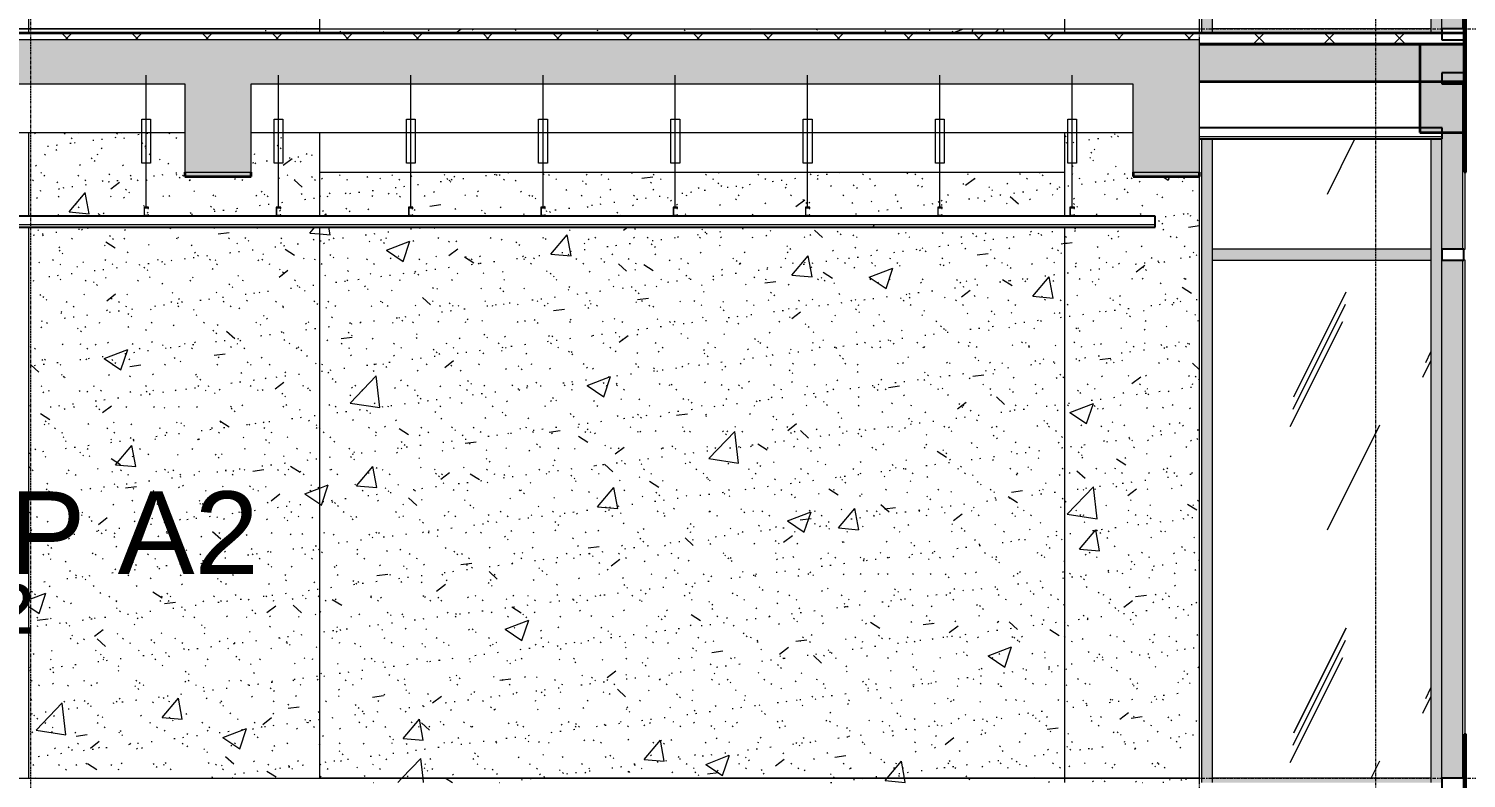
# Model space of a CAD drawing. Header units: millimetres. Extents: x 3451 to 201731, y -8641 to 35300.
# Drawn here: x 39227 to 45747, y 19200 to 22600 of the extents above; entities that cross this region are included whole.
import ezdxf

# ---------------------------------------------------------------- set-up
doc = ezdxf.new("R2010")
doc.units = ezdxf.units.MM
doc.linetypes.add('Centre', pattern=[31.75, 6.35, -4.7625, 15.875, -4.7625])
doc.linetypes.add('Grid Line', pattern=[22.225, 12.7, -3.175, 3.175, -3.175])
for name, color, linetype, lineweight in [('0-1', 7, 'Continuous', 5), ('A-AREA-IDEN', 2, 'Continuous', 9), ('A-CLNG', 13, 'Continuous', 9), ('A-CLNG-1', 13, 'Continuous', 25), ('A-CLNG-PATT-1', 13, 'Continuous', 9), ('A-DETL-GENF', 92, 'Continuous', 9), ('A-DETL-GENF-1', 7, 'Continuous', 9), ('A-DETL-THIN', 151, 'Continuous', 9), ('A-FLOR-1', 10, 'Continuous', 35), ('A-FLOR-3', 192, 'Continuous', 35), ('A-FLOR-LEVL-2', 51, 'Centre', 9), ('A-FLOR-PATT-1', 7, 'Continuous', 9), ('A-FLOR-PATT-3', 8, 'Continuous', 9), ('A-GLAZ-CURT', 52, 'Continuous', 9), ('A-GLAZ-CURT-1', 52, 'Continuous', 18), ('A-GLAZ-CWMG', 51, 'Continuous', 9), ('A-GLAZ-CWMG-1', 51, 'Continuous', 25), ('A-WALL-PATT-4', 111, 'Continuous', 9), ('I-WALL', 2, 'Continuous', 9), ('I-WALL-2', 2, 'Continuous', 25), ('S-BEAM-1', 12, 'Continuous', 5), ('S-BEAM-2', 10, 'Continuous', 35), ('S-BEAM-3', 7, 'Continuous', 9), ('S-GRID-1', 1, 'Grid Line', 9)]:
    doc.layers.add(name, color=color, linetype=linetype, lineweight=lineweight)
doc.styles.add('Arial_1', font='arial.ttf', dxfattribs={"height": 375})
pattern_1 = [(50, (49422.4, 14125), (1093.104, -95.634), [114.3, -1257.3]), (355, (49422.4, 14125), (-211.46, 1146.34), [91.44, -1005.84]), (100.451, (49513.5, 14117), (881.66, 1050.7), [97.14, -1068.54]), (46.184, (49422.4, 14429.8), (1626.47, -252.26), [171.45, -1885.95]), (96.636, (49558, 14408.8), (1424.42, 1484.57), [145.71, -1602.81]), (351.184, (49422.4, 14429.8), (1424.43, 1484.55), [137.16, -1508.76]), (21, (49574.8, 14353.6), (909.686, -613.59), [114.3, -1257.3]), (326, (49574.8, 14353.6), (370.81, 1105.13), [91.44, -1005.84]), (71.451, (49650.6, 14302.5), (1280.5, 491.53), [97.14, -1068.54]), (37.5, (49422.43, 14125), (18.531, 507.33), [50.292, -943.356, 50.292, -970.788, -1009.65]), (37.5, (49422.43, 14125), (18.531, 507.33), [-2014.73, 50.29, -959.36]), (7.5, (49422.43, 14125), (400.918, 601.084), [50.292, -531.876, 50.292, -920.496, -384.81]), (7.5, (49422.43, 14125), (400.918, 601.084), [-1552.956, 50.29, -334.52]), (327.5, (49082.58, 14125), (813.545, -34.374), [50.292, -330.708, 50.292, -1138.428, -1577.34]), (327.5, (49082.58, 14125), (813.545, -34.374), [-1569.72, 50.29, -1527.05]), (317.5, (48930.2, 14125), (888.775, 152.56), [50.29, -445.01, 50.29, -739.14, -1120.14]), (317.5, (48930.2, 14125), (888.775, 152.56), [-1284.73, 50.29, -1069.85])]
pattern_2 = [(37.5, (49422.43, 14125), (-4.7995, 146.8239), [5.029, -110.795, 5.029, -124.511, -123.825]), (37.5, (49422.43, 14125), (-4.7995, 146.8239), [-245.364, 5.029, -118.796]), (7.5, (49422.43, 14125), (134.8574, 215.0472), [5.029, -57.455, 5.029, -99.365, -40.005]), (7.5, (49422.43, 14125), (134.8574, 215.0472), [-166.878, 5.029, -34.976]), (327.5, (49328.7, 14125), (237.2978, 0.4316), [5.029, -33.071, 5.029, -132.131, -179.07]), (327.5, (49328.7, 14125), (237.2978, 0.4316), [-175.26, 5.029, -174.041]), (317.5, (49328.7, 14125), (229.067, 66.8792), [5.029, -14.021, 5.029, -84.887, -102.87]), (317.5, (49328.7, 14125), (229.067, 66.8792), [-108.966, 5.029, -97.841])]
pattern_3 = [(63.435, (51212.7, 14229.33), (-0.001, 1524), [532.46, -2875.3]), (63.435, (49688.7, 14229.33), (-0.001, 1524), [532.46, -2875.3]), (63.435, (51942.24, 14523.8), (-0.001, 1524), [532.46, -2875.3]), (63.435, (50418.24, 14523.8), (-0.001, 1524), [532.46, -2875.3]), (63.435, (51831.8, 14419.83), (-0.001, 1524), [532.46, -2875.3]), (63.435, (50307.8, 14419.83), (-0.001, 1524), [532.46, -2875.3]), (63.435, (51719.26, 15015.1), (-0.001, 1524), [258.8, -3148.97]), (63.435, (50195.26, 15015.1), (-0.001, 1524), [258.8, -3148.97]), (63.435, (51645.65, 14922.95), (-0.001, 1524), [532.46, -2875.3]), (63.435, (50121.65, 14922.95), (-0.001, 1524), [532.46, -2875.3]), (63.435, (51658.64, 14989.1), (-0.001, 1524), [532.46, -2875.3]), (63.435, (50134.64, 14989.1), (-0.001, 1524), [532.46, -2875.3]), (63.435, (51043.8, 14698.94), (-0.001, 1524), [532.46, -2875.3]), (63.435, (49519.8, 14698.94), (-0.001, 1524), [532.46, -2875.3]), (63.435, (51056.8, 14776.9), (-0.001, 1524), [532.46, -2875.3]), (63.435, (49532.8, 14776.9), (-0.001, 1524), [532.46, -2875.3]), (63.435, (51060.3, 14833.1), (-0.001, 1524), [532.46, -2875.3]), (63.435, (49536.3, 14833.1), (-0.001, 1524), [532.46, -2875.3])]

# ---------------------------------------------------------------- blocks, each defined once
blk = doc.blocks.new('NCV_TKTC_KET CAU_rvt-1-TKCS_MẶT CẮT C')
at = {"layer": 'A-FLOR-PATT-1'}
blk.add_hatch(color=256, dxfattribs=at).paths.add_polyline_path([(44536.9, 22360), (45737.4, 22360), (45737.4, 22530), (44536.9, 22530)])
at = {"layer": 'S-BEAM-1'}
for points in [[(45537.4, 22130), (45737.4, 22130), (45737.4, 22530), (45537.4, 22530)], [(40235.6, 21930), (40235.6, 21950), (39935.6, 21950), (39935.6, 21930)], [(44536.9, 21930), (44536.9, 21950), (44236.9, 21950), (44236.9, 21930)]]:
    blk.add_hatch(color=256, dxfattribs=at).paths.add_polyline_path(points)
at = {"layer": 'A-FLOR-1'}
for p, q in [((45737.4, 22530), (44536.9, 22530)), ((45737.4, 22360), (45737.4, 22530)), ((44536.9, 22360), (45737.4, 22360))]:
    blk.add_line(p, q, dxfattribs=at)
at = {"layer": 'S-BEAM-2'}
for p, q in [((45737.4, 22530), (45537.4, 22530)), ((45537.4, 22530), (45537.4, 22130)), ((45737.4, 22130), (45737.4, 22530)), ((45537.4, 22130), (45737.4, 22130)), ((39935.6, 21950), (39935.6, 21930)), ((39935.6, 21930), (40235.6, 21930)), ((40235.6, 21930), (40235.6, 21950)), ((44236.9, 21950), (44236.9, 21930)), ((44236.9, 21930), (44536.9, 21930)), ((44536.9, 21930), (44536.9, 21950))]:
    blk.add_line(p, q, dxfattribs=at)
at = {"layer": 'S-BEAM-3'}
for p, q in [((35735.3, 22130), (39935.6, 22130)), ((40235.6, 22130), (44235.3, 22130)), ((40546.9, 21950), (43926.9, 21950))]:
    blk.add_line(p, q, dxfattribs=at)
blk = doc.blocks.new('System Panel - Glazed-1838995-TKCS_MẶT CẮT C')
at = {"layer": 'A-GLAZ-CURT-1'}
for p, q in [((45731, 7950), (45731, 5600)), ((45743, 7950), (45731, 7950)), ((45743, 5600), (45743, 7950)), ((45731, 5600), (45743, 5600))]:
    blk.add_line(p, q, dxfattribs=at)
blk = doc.blocks.new('System Panel - Glazed-1838997-TKCS_MẶT CẮT C')
at = {"layer": 'A-GLAZ-CURT-1'}
for p, q in [((45731, 8750), (45731, 8000)), ((45743, 8750), (45731, 8750)), ((45743, 8000), (45743, 8750)), ((45731, 8000), (45743, 8000))]:
    blk.add_line(p, q, dxfattribs=at)
blk = doc.blocks.new('Rectangular Mullion - 50 x 100mm-1838988-TKCS_MẶT CẮT C')
at = {"layer": 'A-GLAZ-CWMG-1'}
for p, q in [((45637, 8800), (45637, 8750)), ((45737, 8800), (45637, 8800)), ((45637, 8750), (45737, 8750)), ((45737, 8750), (45737, 8800))]:
    blk.add_line(p, q, dxfattribs=at)
blk = doc.blocks.new('Rectangular Mullion - 50 x 100mm-1838989-TKCS_MẶT CẮT C')
at = {"layer": 'A-GLAZ-CWMG-1'}
for p, q in [((45637, 5600), (45637, 5550)), ((45737, 5600), (45637, 5600)), ((45637, 5550), (45737, 5550)), ((45737, 5550), (45737, 5600))]:
    blk.add_line(p, q, dxfattribs=at)
blk = doc.blocks.new('Rectangular Mullion - 50 x 100mm-1838991-TKCS_MẶT CẮT C')
at = {"layer": 'A-GLAZ-CWMG-1'}
for p, q in [((45637, 8000), (45637, 7950)), ((45737, 8000), (45637, 8000)), ((45737, 7950), (45737, 8000)), ((45637, 7950), (45737, 7950))]:
    blk.add_line(p, q, dxfattribs=at)
blk = doc.blocks.new('Rectangular Mullion - 50 x 100mm-1838993-TKCS_MẶT CẮT C')
at = {"layer": 'A-GLAZ-CWMG'}
blk.add_hatch(color=256, dxfattribs=at).paths.add_polyline_path([(45731, 5600), (45731, 7950), (45637, 7950), (45637, 5600)])
blk.add_line((45637, 5600), (45637, 7950), dxfattribs=at)
blk = doc.blocks.new('Rectangular Mullion - 50 x 100mm-1838994-TKCS_MẶT CẮT C')
at = {"layer": 'A-GLAZ-CWMG'}
blk.add_hatch(color=256, dxfattribs=at).paths.add_polyline_path([(45731, 8000), (45731, 8530), (45637.4, 8530), (45637, 8000)])
blk.add_line((45637, 8000), (45637, 8500), dxfattribs=at)
blk = doc.blocks.new('System Panel - Glazed-V223-TKCS_MẶT CẮT C')
at = {"layer": 'A-GLAZ-CURT'}
h = blk.add_hatch(dxfattribs=at)
h.set_pattern_fill('FP_2', color=256, style=0, pattern_type=2)
h.set_pattern_definition(pattern_3)
h.paths.add_polyline_path([(45587.4, 19200), (45587.4, 21550), (44596.9, 21550), (44596.9, 19200)])
blk = doc.blocks.new('Rectangular Mullion - 50 x 100mm-1903581-TKCS_MẶT CẮT C')
at = {"layer": 'A-GLAZ-CWMG'}
blk.add_hatch(color=256, dxfattribs=at).paths.add_polyline_path([(45587.4, 19180), (45587.4, 19200), (44596.9, 19200), (44596.9, 19180)])
for p, q in [((44596.9, 19180), (44596.9, 19200)), ((45587.4, 19200), (44596.9, 19200)), ((45587.4, 19200), (45587.4, 19180))]:
    blk.add_line(p, q, dxfattribs=at)
blk = doc.blocks.new('Rectangular Mullion - 50 x 100mm-V131-TKCS_MẶT CẮT C')
at = {"layer": 'A-GLAZ-CWMG'}
blk.add_hatch(color=256, dxfattribs=at).paths.add_polyline_path([(45587.4, 8980), (45637, 8980), (45637, 11375), (45587.4, 11375), (45587.4, 9000)])
blk.add_line((45587.4, 11375), (45587.4, 8980), dxfattribs=at)
blk = doc.blocks.new('Rectangular Mullion - 50 x 100mm-V132-TKCS_MẶT CẮT C')
at = {"layer": 'A-GLAZ-CWMG'}
blk.add_hatch(color=256, dxfattribs=at).paths.add_polyline_path([(44587.3, 11375), (44596.9, 11375), (44596.9, 11900), (44546.9, 11900), (44546.9, 11375)])
for p, q in [((44546.9, 11900), (44546.9, 11375)), ((44596.9, 11375), (44596.9, 11900))]:
    blk.add_line(p, q, dxfattribs=at)
blk = doc.blocks.new('System Panel - Glazed-V224-TKCS_MẶT CẮT C')
at = {"layer": 'A-GLAZ-CURT'}
h = blk.add_hatch(dxfattribs=at)
h.set_pattern_fill('FP_2', color=256, style=0, pattern_type=2)
h.set_pattern_definition(pattern_3)
h.paths.add_polyline_path([(45537.4, 21600), (45587.4, 21600), (45587.4, 22100), (44596.9, 22100), (44596.9, 21600)])
blk = doc.blocks.new('Rectangular Mullion - 50 x 100mm-V133-TKCS_MẶT CẮT C')
at = {"layer": 'A-GLAZ-CWMG'}
blk.add_hatch(color=256, dxfattribs=at).paths.add_polyline_path([(45637, 11375), (45637, 11900), (45587.4, 11900), (45587.4, 11375)])
blk.add_line((45587.4, 11900), (45587.4, 11375), dxfattribs=at)
blk = doc.blocks.new('Rectangular Mullion - 50 x 100mm-V134-TKCS_MẶT CẮT C')
at = {"layer": 'A-GLAZ-CWMG'}
blk.add_hatch(color=256, dxfattribs=at).paths.add_polyline_path([(44596.9, 8980), (44596.9, 11375), (44546.9, 11375), (44546.9, 8980), (44587.3, 8980)])
for p, q in [((44546.9, 11375), (44546.9, 8980)), ((44596.9, 8980), (44596.9, 11375))]:
    blk.add_line(p, q, dxfattribs=at)
blk = doc.blocks.new('Rectangular Mullion - 50 x 100mm-1903582-TKCS_MẶT CẮT C')
at = {"layer": 'A-GLAZ-CWMG'}
blk.add_hatch(color=256, dxfattribs=at).paths.add_polyline_path([(44596.9, 11350), (45587.4, 11350), (45587.4, 11400), (44596.9, 11400)])
for p, q in [((44596.9, 11350), (44596.9, 11400)), ((45587.4, 11400), (44596.9, 11400)), ((44596.9, 11350), (45587.4, 11350)), ((45587.4, 11400), (45587.4, 11350))]:
    blk.add_line(p, q, dxfattribs=at)
blk = doc.blocks.new('Repeating Detail - THANH TREO TRẦN 600-V268-TKCS_MẶT CẮT C')
at = {"layer": 'A-DETL-GENF'}
for points in [[(39749.8, 25150), (39769.8, 25150), (39769.8, 25156), (39767.3, 25152.5), (39752.3, 25152.5), (39752.3, 25187.5), (39767.3, 25187.5), (39769.8, 25184), (39769.8, 25190), (39749.8, 25190)], [(40349.8, 25150), (40369.8, 25150), (40369.8, 25156), (40367.3, 25152.5), (40352.3, 25152.5), (40352.3, 25187.5), (40367.3, 25187.5), (40369.8, 25184), (40369.8, 25190), (40349.8, 25190)], [(40949.8, 25150), (40969.8, 25150), (40969.8, 25156), (40967.3, 25152.5), (40952.3, 25152.5), (40952.3, 25187.5), (40967.3, 25187.5), (40969.8, 25184), (40969.8, 25190), (40949.8, 25190)], [(41549.8, 25150), (41569.8, 25150), (41569.8, 25156), (41567.3, 25152.5), (41552.3, 25152.5), (41552.3, 25187.5), (41567.3, 25187.5), (41569.8, 25184), (41569.8, 25190), (41549.8, 25190)], [(42149.8, 25150), (42169.8, 25150), (42169.8, 25156), (42167.3, 25152.5), (42152.3, 25152.5), (42152.3, 25187.5), (42167.3, 25187.5), (42169.8, 25184), (42169.8, 25190), (42149.8, 25190)], [(42749.8, 25150), (42769.8, 25150), (42769.8, 25156), (42767.3, 25152.5), (42752.3, 25152.5), (42752.3, 25187.5), (42767.3, 25187.5), (42769.8, 25184), (42769.8, 25190), (42749.8, 25190)], [(43349.8, 25150), (43369.8, 25150), (43369.8, 25156), (43367.3, 25152.5), (43352.3, 25152.5), (43352.3, 25187.5), (43367.3, 25187.5), (43369.8, 25184), (43369.8, 25190), (43349.8, 25190)], [(43949.8, 25150), (43969.8, 25150), (43969.8, 25156), (43967.3, 25152.5), (43952.3, 25152.5), (43952.3, 25187.5), (43967.3, 25187.5), (43969.8, 25184), (43969.8, 25190), (43949.8, 25190)]]:
    blk.add_hatch(color=256, dxfattribs=at).paths.add_polyline_path(points)
for p, q in [((39759.8, 25190), (39759.8, 25790)), ((40359.8, 25190), (40359.8, 25790)), ((40959.8, 25190), (40959.8, 25790)), ((41559.8, 25190), (41559.8, 25790)), ((42159.8, 25190), (42159.8, 25790)), ((42759.8, 25190), (42759.8, 25790)), ((43359.8, 25190), (43359.8, 25790)), ((43959.8, 25190), (43959.8, 25790)), ((39739.8, 25590), (39779.8, 25590)), ((39739.8, 25390), (39739.8, 25590)), ((39779.8, 25590), (39779.8, 25390)), ((40339.8, 25590), (40379.8, 25590)), ((40339.8, 25390), (40339.8, 25590)), ((40379.8, 25590), (40379.8, 25390)), ((40939.8, 25590), (40979.8, 25590)), ((40939.8, 25390), (40939.8, 25590)), ((40979.8, 25590), (40979.8, 25390)), ((41539.8, 25590), (41579.8, 25590)), ((41539.8, 25390), (41539.8, 25590)), ((41579.8, 25590), (41579.8, 25390)), ((42139.8, 25590), (42179.8, 25590)), ((42139.8, 25390), (42139.8, 25590)), ((42179.8, 25590), (42179.8, 25390)), ((42739.8, 25590), (42779.8, 25590)), ((42739.8, 25390), (42739.8, 25590)), ((42779.8, 25590), (42779.8, 25390)), ((43339.8, 25590), (43379.8, 25590)), ((43339.8, 25390), (43339.8, 25590)), ((43379.8, 25590), (43379.8, 25390)), ((43939.8, 25590), (43979.8, 25590)), ((43939.8, 25390), (43939.8, 25590)), ((43979.8, 25590), (43979.8, 25390)), ((39779.8, 25390), (39739.8, 25390)), ((40379.8, 25390), (40339.8, 25390)), ((40979.8, 25390), (40939.8, 25390)), ((41579.8, 25390), (41539.8, 25390)), ((42179.8, 25390), (42139.8, 25390)), ((42779.8, 25390), (42739.8, 25390)), ((43379.8, 25390), (43339.8, 25390)), ((43979.8, 25390), (43939.8, 25390)), ((39769.8, 25190), (39749.8, 25190)), ((39749.8, 25190), (39749.8, 25150)), ((39769.8, 25190), (39749.8, 25190)), ((39749.8, 25190), (39749.8, 25150)), ((39752.3, 25187.5), (39767.3, 25187.5)), ((39752.3, 25152.5), (39752.3, 25187.5)), ((39752.3, 25152.5), (39752.3, 25187.5)), ((39752.3, 25187.5), (39767.3, 25187.5)), ((39767.3, 25187.5), (39767.3, 25184)), ((39767.3, 25187.5), (39767.3, 25184)), ((39767.3, 25184), (39769.8, 25184)), ((39767.3, 25184), (39769.8, 25184)), ((39769.8, 25184), (39769.8, 25190)), ((39769.8, 25184), (39769.8, 25190)), ((40369.8, 25190), (40349.8, 25190)), ((40349.8, 25190), (40349.8, 25150)), ((40369.8, 25190), (40349.8, 25190)), ((40349.8, 25190), (40349.8, 25150)), ((40352.3, 25187.5), (40367.3, 25187.5)), ((40352.3, 25152.5), (40352.3, 25187.5)), ((40352.3, 25152.5), (40352.3, 25187.5)), ((40352.3, 25187.5), (40367.3, 25187.5)), ((40367.3, 25187.5), (40367.3, 25184)), ((40367.3, 25187.5), (40367.3, 25184)), ((40367.3, 25184), (40369.8, 25184)), ((40367.3, 25184), (40369.8, 25184)), ((40369.8, 25184), (40369.8, 25190)), ((40369.8, 25184), (40369.8, 25190)), ((40969.8, 25190), (40949.8, 25190)), ((40949.8, 25190), (40949.8, 25150)), ((40969.8, 25190), (40949.8, 25190)), ((40949.8, 25190), (40949.8, 25150)), ((40952.3, 25187.5), (40967.3, 25187.5)), ((40952.3, 25152.5), (40952.3, 25187.5)), ((40952.3, 25152.5), (40952.3, 25187.5)), ((40952.3, 25187.5), (40967.3, 25187.5)), ((40967.3, 25187.5), (40967.3, 25184)), ((40967.3, 25187.5), (40967.3, 25184)), ((40967.3, 25184), (40969.8, 25184)), ((40967.3, 25184), (40969.8, 25184)), ((40969.8, 25184), (40969.8, 25190)), ((40969.8, 25184), (40969.8, 25190)), ((41569.8, 25190), (41549.8, 25190)), ((41549.8, 25190), (41549.8, 25150)), ((41569.8, 25190), (41549.8, 25190)), ((41549.8, 25190), (41549.8, 25150)), ((41552.3, 25187.5), (41567.3, 25187.5)), ((41552.3, 25152.5), (41552.3, 25187.5)), ((41552.3, 25152.5), (41552.3, 25187.5)), ((41552.3, 25187.5), (41567.3, 25187.5)), ((41567.3, 25187.5), (41567.3, 25184)), ((41567.3, 25187.5), (41567.3, 25184)), ((41567.3, 25184), (41569.8, 25184)), ((41567.3, 25184), (41569.8, 25184)), ((41569.8, 25184), (41569.8, 25190)), ((41569.8, 25184), (41569.8, 25190)), ((42169.8, 25190), (42149.8, 25190)), ((42149.8, 25190), (42149.8, 25150)), ((42169.8, 25190), (42149.8, 25190)), ((42149.8, 25190), (42149.8, 25150)), ((42152.3, 25187.5), (42167.3, 25187.5)), ((42152.3, 25152.5), (42152.3, 25187.5)), ((42152.3, 25152.5), (42152.3, 25187.5)), ((42152.3, 25187.5), (42167.3, 25187.5)), ((42167.3, 25187.5), (42167.3, 25184)), ((42167.3, 25187.5), (42167.3, 25184)), ((42167.3, 25184), (42169.8, 25184)), ((42167.3, 25184), (42169.8, 25184)), ((42169.8, 25184), (42169.8, 25190)), ((42169.8, 25184), (42169.8, 25190)), ((42769.8, 25190), (42749.8, 25190)), ((42749.8, 25190), (42749.8, 25150)), ((42769.8, 25190), (42749.8, 25190)), ((42749.8, 25190), (42749.8, 25150)), ((42752.3, 25187.5), (42767.3, 25187.5)), ((42752.3, 25152.5), (42752.3, 25187.5)), ((42752.3, 25152.5), (42752.3, 25187.5)), ((42752.3, 25187.5), (42767.3, 25187.5)), ((42767.3, 25187.5), (42767.3, 25184)), ((42767.3, 25187.5), (42767.3, 25184)), ((42767.3, 25184), (42769.8, 25184)), ((42767.3, 25184), (42769.8, 25184)), ((42769.8, 25184), (42769.8, 25190)), ((42769.8, 25184), (42769.8, 25190)), ((43369.8, 25190), (43349.8, 25190)), ((43349.8, 25190), (43349.8, 25150)), ((43369.8, 25190), (43349.8, 25190)), ((43349.8, 25190), (43349.8, 25150)), ((43352.3, 25187.5), (43367.3, 25187.5)), ((43352.3, 25152.5), (43352.3, 25187.5)), ((43352.3, 25152.5), (43352.3, 25187.5)), ((43352.3, 25187.5), (43367.3, 25187.5)), ((43367.3, 25187.5), (43367.3, 25184)), ((43367.3, 25187.5), (43367.3, 25184)), ((43367.3, 25184), (43369.8, 25184)), ((43367.3, 25184), (43369.8, 25184)), ((43369.8, 25184), (43369.8, 25190)), ((43369.8, 25184), (43369.8, 25190)), ((43969.8, 25190), (43949.8, 25190)), ((43949.8, 25190), (43949.8, 25150)), ((43969.8, 25190), (43949.8, 25190)), ((43949.8, 25190), (43949.8, 25150)), ((43952.3, 25187.5), (43967.3, 25187.5)), ((43952.3, 25152.5), (43952.3, 25187.5)), ((43952.3, 25152.5), (43952.3, 25187.5)), ((43952.3, 25187.5), (43967.3, 25187.5)), ((43967.3, 25187.5), (43967.3, 25184)), ((43967.3, 25187.5), (43967.3, 25184)), ((43967.3, 25184), (43969.8, 25184)), ((43967.3, 25184), (43969.8, 25184)), ((43969.8, 25184), (43969.8, 25190)), ((43969.8, 25184), (43969.8, 25190)), ((39749.8, 25150), (39769.8, 25150)), ((39749.8, 25150), (39769.8, 25150)), ((39767.3, 25152.5), (39752.3, 25152.5)), ((39767.3, 25152.5), (39752.3, 25152.5)), ((39769.8, 25156), (39767.3, 25156)), ((39767.3, 25156), (39767.3, 25152.5)), ((39769.8, 25156), (39767.3, 25156)), ((39767.3, 25156), (39767.3, 25152.5)), ((39769.8, 25150), (39769.8, 25156)), ((39769.8, 25150), (39769.8, 25156)), ((40349.8, 25150), (40369.8, 25150)), ((40349.8, 25150), (40369.8, 25150)), ((40367.3, 25152.5), (40352.3, 25152.5)), ((40367.3, 25152.5), (40352.3, 25152.5)), ((40369.8, 25156), (40367.3, 25156)), ((40367.3, 25156), (40367.3, 25152.5)), ((40369.8, 25156), (40367.3, 25156)), ((40367.3, 25156), (40367.3, 25152.5)), ((40369.8, 25150), (40369.8, 25156)), ((40369.8, 25150), (40369.8, 25156)), ((40949.8, 25150), (40969.8, 25150)), ((40949.8, 25150), (40969.8, 25150)), ((40967.3, 25152.5), (40952.3, 25152.5)), ((40967.3, 25152.5), (40952.3, 25152.5)), ((40969.8, 25156), (40967.3, 25156)), ((40967.3, 25156), (40967.3, 25152.5)), ((40969.8, 25156), (40967.3, 25156)), ((40967.3, 25156), (40967.3, 25152.5)), ((40969.8, 25150), (40969.8, 25156)), ((40969.8, 25150), (40969.8, 25156)), ((41549.8, 25150), (41569.8, 25150)), ((41549.8, 25150), (41569.8, 25150)), ((41567.3, 25152.5), (41552.3, 25152.5)), ((41567.3, 25152.5), (41552.3, 25152.5)), ((41569.8, 25156), (41567.3, 25156)), ((41567.3, 25156), (41567.3, 25152.5)), ((41569.8, 25156), (41567.3, 25156)), ((41567.3, 25156), (41567.3, 25152.5)), ((41569.8, 25150), (41569.8, 25156)), ((41569.8, 25150), (41569.8, 25156)), ((42149.8, 25150), (42169.8, 25150)), ((42149.8, 25150), (42169.8, 25150)), ((42167.3, 25152.5), (42152.3, 25152.5)), ((42167.3, 25152.5), (42152.3, 25152.5)), ((42169.8, 25156), (42167.3, 25156)), ((42167.3, 25156), (42167.3, 25152.5)), ((42169.8, 25156), (42167.3, 25156)), ((42167.3, 25156), (42167.3, 25152.5)), ((42169.8, 25150), (42169.8, 25156)), ((42169.8, 25150), (42169.8, 25156)), ((42749.8, 25150), (42769.8, 25150)), ((42749.8, 25150), (42769.8, 25150)), ((42767.3, 25152.5), (42752.3, 25152.5)), ((42767.3, 25152.5), (42752.3, 25152.5)), ((42769.8, 25156), (42767.3, 25156)), ((42767.3, 25156), (42767.3, 25152.5)), ((42769.8, 25156), (42767.3, 25156)), ((42767.3, 25156), (42767.3, 25152.5)), ((42769.8, 25150), (42769.8, 25156)), ((42769.8, 25150), (42769.8, 25156)), ((43349.8, 25150), (43369.8, 25150)), ((43349.8, 25150), (43369.8, 25150)), ((43367.3, 25152.5), (43352.3, 25152.5)), ((43367.3, 25152.5), (43352.3, 25152.5)), ((43369.8, 25156), (43367.3, 25156)), ((43367.3, 25156), (43367.3, 25152.5)), ((43369.8, 25156), (43367.3, 25156)), ((43367.3, 25156), (43367.3, 25152.5)), ((43369.8, 25150), (43369.8, 25156)), ((43369.8, 25150), (43369.8, 25156)), ((43949.8, 25150), (43969.8, 25150)), ((43949.8, 25150), (43969.8, 25150)), ((43967.3, 25152.5), (43952.3, 25152.5)), ((43967.3, 25152.5), (43952.3, 25152.5)), ((43969.8, 25156), (43967.3, 25156)), ((43967.3, 25156), (43967.3, 25152.5)), ((43969.8, 25156), (43967.3, 25156)), ((43967.3, 25156), (43967.3, 25152.5)), ((43969.8, 25150), (43969.8, 25156)), ((43969.8, 25150), (43969.8, 25156))]:
    blk.add_line(p, q, dxfattribs=at)

msp = doc.modelspace()

# ---------------------------------------------------------------- hatches: boundary and pattern name
at = {"layer": 'A-CLNG-PATT-1'}
h = msp.add_hatch(dxfattribs=at)
h.set_pattern_fill('FP_7', color=256, style=0, pattern_type=2)
h.set_pattern_definition([(0, (49422.43, 14125), (1219.2, 304.8), [50.292, -864.108, 50.292, -864.108, -4876.8]), (0, (49422.43, 14125), (1219.2, 304.8), [-1828.8, 50.292, -1778.508, 50.292, -864.108, -2133.6]), (0, (49422.43, 14125), (1219.2, 304.8), [-4572, 50.292, -559.308, 50.292, -1473.708]), (120, (49879.63, 14277.4), (-873.5645, 903.458), [50.292, -864.108, 50.292, -5740.908]), (120, (49879.63, 14277.4), (-873.5645, 903.458), [-964.692, -864.108, 50.292, -1778.508, -3048]), (120, (49879.63, 14277.4), (-873.5645, 903.458), [-3657.6, 50.292, -864.108, 50.292, -2083.308]), (120, (49879.63, 14277.4), (-873.5645, 903.458), [-4622.292, -559.308, 50.292, -1473.708]), (240, (50032.03, 14887), (-345.6355, -1208.258), [50.292, -864.108, 50.292, -5740.908]), (240, (50032.03, 14887), (-345.6355, -1208.258), [-964.692, -864.108, 50.292, -1778.508, -3048]), (240, (50032.03, 14887), (-345.6355, -1208.258), [-3657.6, 50.292, -864.108, 50.292, -2083.308]), (240, (50032.03, 14887), (-345.6355, -1208.258), [-4622.292, -559.308, 50.292, -1473.708])])
h.paths.add_polyline_path([(44337, 21700), (44337, 21710), (27136.9, 21710), (27136.9, 21700), (43944.2, 21700)])
at = {"layer": 'A-DETL-GENF-1'}
msp.add_hatch(color=256, dxfattribs=at).paths.add_polyline_path([(40235.6, 21950), (40235.6, 22350), (44235.3, 22350), (44235.3, 21950), (44536.9, 21950), (44536.9, 22550), (23337.4, 22550), (23337.4, 22150), (23535.3, 22150), (23535.3, 22350), (26536.9, 22350), (26536.9, 22150), (26735.3, 22150), (26735.3, 22350), (28436.9, 22350), (28436.9, 22100), (28636.9, 22100), (28636.9, 22350), (30536.9, 22350), (30536.9, 22100), (30735.3, 22100), (30735.3, 22350), (33335.3, 22350), (33335.3, 22100), (33537.4, 22100), (33537.4, 22350), (35535.3, 22350), (35535.3, 22100), (35735.3, 22100), (35735.3, 22350), (39935.6, 22350), (39935.6, 21950)])
at = {"layer": 'A-FLOR-PATT-3'}
h = msp.add_hatch(dxfattribs=at)
h.set_pattern_fill('FP_6', color=256, style=0, pattern_type=2)
h.set_pattern_definition([(45, (49422.43, 14125), (-159.099, 159.099), []), (135, (49422.43, 14125), (-159.099, -159.099), [])])
h.paths.add_polyline_path([(44536.9, 22530), (45737.4, 22530), (45737.4, 22580), (27136.9, 22580), (27136.9, 22550), (44536.9, 22550), (44536.9, 22538)])
at = {"layer": 'A-WALL-PATT-4'}
h = msp.add_hatch(dxfattribs=at)
h.set_pattern_fill('FP_4', color=256, style=0, pattern_type=2)
h.set_pattern_definition(pattern_1)
h.paths.add_polyline_path([(39226.9, 19200), (39236.9, 19200), (39236.9, 21700), (39226.9, 21700), (39226.9, 20139.9)])
h.paths.add_polyline_path([(39226.9, 21750), (39236.9, 21750), (39236.9, 22130), (39226.9, 22130), (39226.9, 21938.5)])
h.paths.add_polyline_path([(39226.9, 22580), (39236.9, 22580), (39236.9, 22600), (39226.9, 22600)])
h = msp.add_hatch(dxfattribs=at)
h.set_pattern_fill('FP_5', color=256, style=0, pattern_type=2)
h.set_pattern_definition(pattern_2)
h.paths.add_polyline_path([(39226.9, 19200), (39236.9, 19200), (39236.9, 21700), (39226.9, 21700), (39226.9, 20139.9)])
h.paths.add_polyline_path([(39226.9, 21750), (39236.9, 21750), (39236.9, 22130), (39226.9, 22130), (39226.9, 21938.5)])
h.paths.add_polyline_path([(39226.9, 22580), (39236.9, 22580), (39236.9, 22600), (39226.9, 22600)])
h = msp.add_hatch(dxfattribs=at)
h.set_pattern_fill('FP_4', color=256, style=0, pattern_type=2)
h.set_pattern_definition(pattern_1)
h.paths.add_polyline_path([(39442.6, 19200), (40546.9, 19200), (40546.9, 21700), (39236.9, 21700), (39236.9, 19200)])
h.paths.add_polyline_path([(39769.8, 21750), (40349.8, 21750), (40349.8, 21790), (40369.8, 21790), (40369.8, 21784), (40367.3, 21787.5), (40352.3, 21787.5), (40352.3, 21752.5), (40367.3, 21752.5), (40369.8, 21756), (40369.8, 21750), (40546.9, 21750), (40546.9, 22130), (40235.6, 22130), (40235.6, 21930), (39935.6, 21930), (39935.6, 22130), (39236.9, 22130), (39236.9, 21750), (39749.8, 21750), (39749.8, 21790), (39769.8, 21790), (39769.8, 21784), (39767.3, 21787.5), (39752.3, 21787.5), (39752.3, 21752.5), (39767.3, 21752.5), (39769.8, 21756), (39769.8, 21752.5)])
h.paths.add_polyline_path([(39236.9, 22580), (40546.9, 22580), (40546.9, 22600), (39236.9, 22600)])
h = msp.add_hatch(dxfattribs=at)
h.set_pattern_fill('FP_5', color=256, style=0, pattern_type=2)
h.set_pattern_definition(pattern_2)
h.paths.add_polyline_path([(39442.6, 19200), (40546.9, 19200), (40546.9, 21700), (39236.9, 21700), (39236.9, 19200)])
h.paths.add_polyline_path([(39769.8, 21750), (40349.8, 21750), (40349.8, 21790), (40369.8, 21790), (40369.8, 21784), (40367.3, 21787.5), (40352.3, 21787.5), (40352.3, 21752.5), (40367.3, 21752.5), (40369.8, 21756), (40369.8, 21750), (40546.9, 21750), (40546.9, 22130), (40235.6, 22130), (40235.6, 21930), (39935.6, 21930), (39935.6, 22130), (39236.9, 22130), (39236.9, 21750), (39749.8, 21750), (39749.8, 21790), (39769.8, 21790), (39769.8, 21784), (39767.3, 21787.5), (39752.3, 21787.5), (39752.3, 21752.5), (39767.3, 21752.5), (39769.8, 21756), (39769.8, 21752.5)])
h.paths.add_polyline_path([(39236.9, 22580), (40546.9, 22580), (40546.9, 22600), (39236.9, 22600)])
h = msp.add_hatch(dxfattribs=at)
h.set_pattern_fill('FP_4', color=256, style=0, pattern_type=2)
h.set_pattern_definition(pattern_1)
h.paths.add_polyline_path([(40728.8, 19200), (43926.9, 19200), (43926.9, 21700), (40546.9, 21700), (40546.9, 19200)])
h.paths.add_polyline_path([(43301.1, 21750), (43349.8, 21750), (43349.8, 21790), (43369.8, 21790), (43369.8, 21784), (43367.3, 21787.5), (43352.3, 21786.9), (43352.3, 21752.5), (43367.3, 21752.5), (43369.8, 21756), (43369.8, 21750), (43926.9, 21750), (43926.9, 21950), (40546.9, 21950), (40546.9, 21750), (40949.8, 21750), (40949.8, 21790), (40969.8, 21790), (40969.8, 21784), (40967.3, 21787.5), (40952.3, 21787.5), (40952.3, 21752.5), (40967.3, 21752.5), (40969.8, 21756), (40969.8, 21750), (41549.8, 21750), (41549.8, 21790), (41569.8, 21790), (41569.8, 21784), (41567.3, 21787.5), (41552.3, 21787.5), (41552.3, 21752.5), (41567.3, 21752.5), (41569.8, 21756), (41569.8, 21750), (42149.8, 21750), (42149.8, 21790), (42169.8, 21790), (42169.8, 21784), (42167.3, 21787.5), (42152.3, 21787.5), (42152.3, 21752.5), (42167.3, 21752.5), (42169.8, 21756), (42169.8, 21750), (42749.8, 21750), (42749.8, 21790), (42769.8, 21790), (42769.8, 21784), (42767.3, 21787.5), (42752.3, 21787.5), (42752.3, 21752.5), (42767.3, 21752.5), (42769.8, 21756), (42769.8, 21750), (43298.4, 21750)])
h.paths.add_polyline_path([(40566.8, 22580), (43926.9, 22580), (43926.9, 22600), (40546.9, 22600), (40546.9, 22580)])
h = msp.add_hatch(dxfattribs=at)
h.set_pattern_fill('FP_5', color=256, style=0, pattern_type=2)
h.set_pattern_definition(pattern_2)
h.paths.add_polyline_path([(40728.8, 19200), (43926.9, 19200), (43926.9, 21700), (40546.9, 21700), (40546.9, 19200)])
h.paths.add_polyline_path([(43301.1, 21750), (43349.8, 21750), (43349.8, 21790), (43369.8, 21790), (43369.8, 21784), (43367.3, 21787.5), (43352.3, 21786.9), (43352.3, 21752.5), (43367.3, 21752.5), (43369.8, 21756), (43369.8, 21750), (43926.9, 21750), (43926.9, 21950), (40546.9, 21950), (40546.9, 21750), (40949.8, 21750), (40949.8, 21790), (40969.8, 21790), (40969.8, 21784), (40967.3, 21787.5), (40952.3, 21787.5), (40952.3, 21752.5), (40967.3, 21752.5), (40969.8, 21756), (40969.8, 21750), (41549.8, 21750), (41549.8, 21790), (41569.8, 21790), (41569.8, 21784), (41567.3, 21787.5), (41552.3, 21787.5), (41552.3, 21752.5), (41567.3, 21752.5), (41569.8, 21756), (41569.8, 21750), (42149.8, 21750), (42149.8, 21790), (42169.8, 21790), (42169.8, 21784), (42167.3, 21787.5), (42152.3, 21787.5), (42152.3, 21752.5), (42167.3, 21752.5), (42169.8, 21756), (42169.8, 21750), (42749.8, 21750), (42749.8, 21790), (42769.8, 21790), (42769.8, 21784), (42767.3, 21787.5), (42752.3, 21787.5), (42752.3, 21752.5), (42767.3, 21752.5), (42769.8, 21756), (42769.8, 21750), (43298.4, 21750)])
h.paths.add_polyline_path([(40566.8, 22580), (43926.9, 22580), (43926.9, 22600), (40546.9, 22600), (40546.9, 22580)])
h = msp.add_hatch(dxfattribs=at)
h.set_pattern_fill('FP_4', color=256, style=0, pattern_type=2)
h.set_pattern_definition(pattern_1)
h.paths.add_polyline_path([(43926.9, 19200), (43936.9, 19200), (43936.9, 21700), (43926.9, 21700), (43926.9, 20139.9)])
h.paths.add_polyline_path([(43926.9, 21750), (43936.9, 21750), (43936.9, 22130), (43926.9, 22130), (43926.9, 21938.5)])
h.paths.add_polyline_path([(43926.9, 22580), (43936.9, 22580), (43936.9, 22600), (43926.9, 22600)])
h = msp.add_hatch(dxfattribs=at)
h.set_pattern_fill('FP_5', color=256, style=0, pattern_type=2)
h.set_pattern_definition(pattern_2)
h.paths.add_polyline_path([(43926.9, 19200), (43936.9, 19200), (43936.9, 21700), (43926.9, 21700), (43926.9, 20139.9)])
h.paths.add_polyline_path([(43926.9, 21750), (43936.9, 21750), (43936.9, 22130), (43926.9, 22130), (43926.9, 21938.5)])
h.paths.add_polyline_path([(43926.9, 22580), (43936.9, 22580), (43936.9, 22600), (43926.9, 22600)])
h = msp.add_hatch(dxfattribs=at)
h.set_pattern_fill('FP_4', color=256, style=0, pattern_type=2)
h.set_pattern_definition(pattern_1)
h.paths.add_polyline_path([(44536.9, 19200), (44536.9, 21930), (44236.9, 21930), (44235.3, 22130), (43936.9, 22130), (43936.9, 21750), (43949.8, 21750), (43949.8, 21790), (43969.8, 21790), (43969.8, 21784), (43967.3, 21787.5), (43952.3, 21787.5), (43952.3, 21752.5), (43967.3, 21752.5), (43969.8, 21756), (43969.8, 21750), (44337, 21750), (44337, 21700), (43936.9, 21700), (43936.9, 19200)])
h.paths.add_polyline_path([(43936.9, 22580), (44536.9, 22580), (44536.9, 22600), (43936.9, 22600)])
h = msp.add_hatch(dxfattribs=at)
h.set_pattern_fill('FP_5', color=256, style=0, pattern_type=2)
h.set_pattern_definition(pattern_2)
h.paths.add_polyline_path([(44536.9, 19200), (44536.9, 21930), (44236.9, 21930), (44235.3, 22130), (43936.9, 22130), (43936.9, 21750), (43949.8, 21750), (43949.8, 21790), (43969.8, 21790), (43969.8, 21784), (43967.3, 21787.5), (43952.3, 21787.5), (43952.3, 21752.5), (43967.3, 21752.5), (43969.8, 21756), (43969.8, 21750), (44337, 21750), (44337, 21700), (43936.9, 21700), (43936.9, 19200)])
h.paths.add_polyline_path([(43936.9, 22580), (44536.9, 22580), (44536.9, 22600), (43936.9, 22600)])
h = msp.add_hatch(dxfattribs=at)
h.set_pattern_fill('FP_4', color=256, style=0, pattern_type=2)
h.set_pattern_definition(pattern_1)
h.paths.add_polyline_path([(43926.9, 15800), (43926.9, 18300), (40546.9, 18300), (40546.9, 15800), (43837, 15800)])
h.paths.add_polyline_path([(43415.4, 18350), (43926.9, 18350), (43926.9, 18550), (40546.9, 18550), (40546.9, 18350), (40949.8, 18350), (40949.8, 18390), (40969.8, 18390), (40969.8, 18384), (40967.3, 18387.5), (40952.3, 18387.5), (40952.3, 18352.5), (40967.3, 18352.5), (40969.8, 18356), (40969.8, 18350), (41549.8, 18350), (41549.8, 18390), (41569.8, 18390), (41569.8, 18384), (41567.3, 18387.5), (41552.3, 18387.5), (41552.3, 18352.5), (41567.3, 18352.5), (41569.8, 18356), (41569.8, 18350), (42149.8, 18350), (42149.8, 18390), (42169.8, 18390), (42169.8, 18384), (42167.3, 18387.5), (42152.3, 18387.5), (42152.3, 18352.5), (42167.3, 18352.5), (42169.8, 18356), (42169.8, 18350), (42749.8, 18350), (42749.8, 18390), (42769.8, 18390), (42769.8, 18384), (42767.3, 18387.5), (42752.3, 18387.5), (42752.3, 18352.5), (42767.3, 18352.5), (42769.8, 18356), (42769.8, 18350), (43349.8, 18350), (43349.8, 18390), (43369.8, 18390), (43369.8, 18384), (43367.3, 18387.5), (43352.3, 18386.9), (43352.3, 18352.5), (43367.3, 18352.5), (43369.8, 18356), (43369.8, 18350), (43412.7, 18350)])
h.paths.add_polyline_path([(42015, 19180), (43926.9, 19180), (43926.9, 19200), (40546.9, 19200), (40546.9, 19180), (40728.8, 19180)])
h = msp.add_hatch(dxfattribs=at)
h.set_pattern_fill('FP_5', color=256, style=0, pattern_type=2)
h.set_pattern_definition(pattern_2)
h.paths.add_polyline_path([(43926.9, 15800), (43926.9, 18300), (40546.9, 18300), (40546.9, 15800), (43837, 15800)])
h.paths.add_polyline_path([(43415.4, 18350), (43926.9, 18350), (43926.9, 18550), (40546.9, 18550), (40546.9, 18350), (40949.8, 18350), (40949.8, 18390), (40969.8, 18390), (40969.8, 18384), (40967.3, 18387.5), (40952.3, 18387.5), (40952.3, 18352.5), (40967.3, 18352.5), (40969.8, 18356), (40969.8, 18350), (41549.8, 18350), (41549.8, 18390), (41569.8, 18390), (41569.8, 18384), (41567.3, 18387.5), (41552.3, 18387.5), (41552.3, 18352.5), (41567.3, 18352.5), (41569.8, 18356), (41569.8, 18350), (42149.8, 18350), (42149.8, 18390), (42169.8, 18390), (42169.8, 18384), (42167.3, 18387.5), (42152.3, 18387.5), (42152.3, 18352.5), (42167.3, 18352.5), (42169.8, 18356), (42169.8, 18350), (42749.8, 18350), (42749.8, 18390), (42769.8, 18390), (42769.8, 18384), (42767.3, 18387.5), (42752.3, 18387.5), (42752.3, 18352.5), (42767.3, 18352.5), (42769.8, 18356), (42769.8, 18350), (43349.8, 18350), (43349.8, 18390), (43369.8, 18390), (43369.8, 18384), (43367.3, 18387.5), (43352.3, 18386.9), (43352.3, 18352.5), (43367.3, 18352.5), (43369.8, 18356), (43369.8, 18350), (43412.7, 18350)])
h.paths.add_polyline_path([(42015, 19180), (43926.9, 19180), (43926.9, 19200), (40546.9, 19200), (40546.9, 19180), (40728.8, 19180)])
h = msp.add_hatch(dxfattribs=at)
h.set_pattern_fill('FP_5', color=256, style=0, pattern_type=2)
h.set_pattern_definition(pattern_2)
h.paths.add_polyline_path([(43926.9, 15800), (43936.9, 15800), (43936.9, 18300), (43926.9, 18300), (43926.9, 17741.9)])
h.paths.add_polyline_path([(43926.9, 18350), (43936.9, 18350), (43936.9, 18730), (43926.9, 18730)])
h.paths.add_polyline_path([(43926.9, 19180), (43936.9, 19180), (43936.9, 19200), (43926.9, 19200)])
h = msp.add_hatch(dxfattribs=at)
h.set_pattern_fill('FP_4', color=256, style=0, pattern_type=2)
h.set_pattern_definition(pattern_1)
h.paths.add_polyline_path([(44536.9, 15800), (44536.9, 18530), (44236.9, 18530), (44235.3, 18730), (43936.9, 18730), (43936.9, 18350), (43949.8, 18350), (43949.8, 18390), (43969.8, 18390), (43969.8, 18384), (43967.3, 18387.5), (43952.3, 18387.5), (43952.3, 18352.5), (43967.3, 18352.5), (43969.8, 18356), (43969.8, 18350), (44337, 18350), (44337, 18300), (43936.9, 18300), (43936.9, 15800)])
h.paths.add_polyline_path([(44236.9, 19180), (44536.9, 19180), (44536.9, 19200), (43936.9, 19200), (43936.9, 19180)])
h = msp.add_hatch(dxfattribs=at)
h.set_pattern_fill('FP_5', color=256, style=0, pattern_type=2)
h.set_pattern_definition(pattern_2)
h.paths.add_polyline_path([(44536.9, 15800), (44536.9, 18530), (44236.9, 18530), (44235.3, 18730), (43936.9, 18730), (43936.9, 18350), (43949.8, 18350), (43949.8, 18390), (43969.8, 18390), (43969.8, 18384), (43967.3, 18387.5), (43952.3, 18387.5), (43952.3, 18352.5), (43967.3, 18352.5), (43969.8, 18356), (43969.8, 18350), (44337, 18350), (44337, 18300), (43936.9, 18300), (43936.9, 15800)])
h.paths.add_polyline_path([(44236.9, 19180), (44536.9, 19180), (44536.9, 19200), (43936.9, 19200), (43936.9, 19180)])

# ---------------------------------------------------------------- linework, layer by layer
at = {"layer": 'A-CLNG'}
for p, q in [((45637.4, 22110), (44536.9, 22110)), ((44337, 21710), (27136.9, 21710))]:
    msp.add_line(p, q, dxfattribs=at)
at = {"layer": 'A-CLNG-1'}
for p, q in [((45637.4, 22150), (44536.9, 22150)), ((45637.4, 22100), (45637.4, 22150)), ((44536.9, 22100), (45637.4, 22100)), ((39749.8, 21750), (39169.8, 21750)), ((40349.8, 21750), (39769.8, 21750)), ((40949.8, 21750), (40369.8, 21750)), ((41549.8, 21750), (40969.8, 21750)), ((42149.8, 21750), (41569.8, 21750)), ((42749.8, 21750), (42169.8, 21750)), ((43349.8, 21750), (42769.8, 21750)), ((43949.8, 21750), (43369.8, 21750)), ((44337, 21750), (43969.8, 21750)), ((44337, 21700), (44337, 21750)), ((27136.9, 21700), (44337, 21700))]:
    msp.add_line(p, q, dxfattribs=at)
at = {"layer": 'A-DETL-THIN'}
for p, q in [((44536.9, 22550), (23337.4, 22550)), ((44536.9, 21950), (44536.9, 22550)), ((35735.3, 22350), (39935.6, 22350)), ((39935.6, 22350), (39935.6, 21950)), ((40235.6, 21950), (40235.6, 22350)), ((40235.6, 22350), (44235.3, 22350)), ((44235.3, 22350), (44235.3, 21950)), ((39935.6, 21950), (40235.6, 21950)), ((44235.3, 21950), (44536.9, 21950))]:
    msp.add_line(p, q, dxfattribs=at)
at = {"layer": 'A-FLOR-3'}
for p, q in [((45737.4, 22580), (27136.9, 22580)), ((45737.4, 22530), (45737.4, 22580)), ((44536.9, 22530), (45737.4, 22530))]:
    msp.add_line(p, q, dxfattribs=at)
at = {"layer": 'A-FLOR-LEVL-2'}
for p, q in [((3450.8, 22600), (93442.9, 22600)), ((3450.8, 19200), (93442.9, 19200))]:
    msp.add_line(p, q, dxfattribs=at)
at = {"layer": 'I-WALL'}
for p, q in [((44536.9, 22580), (44536.9, 25330)), ((39226.9, 22600), (39226.9, 25100)), ((40546.9, 22600), (40546.9, 25100)), ((43926.9, 22580), (43926.9, 25100)), ((40546.9, 22600), (32517.4, 22600)), ((35387.1, 22600), (44536.9, 22600)), ((39226.9, 22580), (39226.9, 22600)), ((40546.9, 22580), (40546.9, 22600)), ((39226.9, 21750), (39226.9, 22130)), ((40546.9, 21750), (40546.9, 22130)), ((43926.9, 21750), (43926.9, 22130)), ((44536.9, 19180), (44536.9, 21930)), ((39226.9, 19200), (39226.9, 21700)), ((40546.9, 19200), (40546.9, 21700)), ((43926.9, 19180), (43926.9, 21700)), ((35387.1, 19200), (44536.9, 19200)), ((44536.9, 19200), (40546.9, 19200))]:
    msp.add_line(p, q, dxfattribs=at)
at = {"layer": 'I-WALL-2'}
for p, q in [((45737.4, 22800), (45737.4, 21950)), ((45747.4, 21950), (45747.4, 22800)), ((45737.4, 21950), (45747.4, 21950)), ((45737.4, 19400), (45737.4, 18550)), ((45747.4, 19400), (45737.4, 19400)), ((45747.4, 18550), (45747.4, 19400))]:
    msp.add_line(p, q, dxfattribs=at)
at = {"layer": 'S-GRID-1'}
for p, q in [((39236.9, -1941), (39236.9, 30542.5)), ((44536.9, -1941), (44536.9, 30542.5)), ((45336.9, -36), (45336.9, 30542.5))]:
    msp.add_line(p, q, dxfattribs=at)

# ---------------------------------------------------------------- block references
at = {"layer": '0-1'}
msp.add_blockref('NCV_TKTC_KET CAU_rvt-1-TKCS_MẶT CẮT C', (0, 0), dxfattribs=at)
at = {"layer": 'A-DETL-GENF'}
msp.add_blockref('Repeating Detail - THANH TREO TRẦN 600-V268-TKCS_MẶT CẮT C', (0, -3400), dxfattribs=at)
at = {"layer": 'A-GLAZ-CURT'}
for name, p in [('System Panel - Glazed-1838995-TKCS_MẶT CẮT C', (0, 17000)), ('System Panel - Glazed-1838997-TKCS_MẶT CẮT C', (0, 13600)), ('System Panel - Glazed-V224-TKCS_MẶT CẮT C', (0, 0)), ('System Panel - Glazed-V223-TKCS_MẶT CẮT C', (0, 0)), ('System Panel - Glazed-1838995-TKCS_MẶT CẮT C', (0, 13600))]:
    msp.add_blockref(name, p, dxfattribs=at)
at = {"layer": 'A-GLAZ-CWMG'}
for name, p in [('Rectangular Mullion - 50 x 100mm-V134-TKCS_MẶT CẮT C', (0, 13600)), ('Rectangular Mullion - 50 x 100mm-V131-TKCS_MẶT CẮT C', (0, 13600)), ('Rectangular Mullion - 50 x 100mm-1838993-TKCS_MẶT CẮT C', (0, 17000)), ('Rectangular Mullion - 50 x 100mm-1903581-TKCS_MẶT CẮT C', (0, 3400)), ('Rectangular Mullion - 50 x 100mm-1838989-TKCS_MẶT CẮT C', (0, 17000)), ('Rectangular Mullion - 50 x 100mm-1838988-TKCS_MẶT CẮT C', (0, 13600)), ('Rectangular Mullion - 50 x 100mm-1838994-TKCS_MẶT CẮT C', (0, 13600)), ('Rectangular Mullion - 50 x 100mm-V132-TKCS_MẶT CẮT C', (0, 10200)), ('Rectangular Mullion - 50 x 100mm-V133-TKCS_MẶT CẮT C', (0, 10200)), ('Rectangular Mullion - 50 x 100mm-1903582-TKCS_MẶT CẮT C', (0, 10200)), ('Rectangular Mullion - 50 x 100mm-1838991-TKCS_MẶT CẮT C', (0, 13600)), ('Rectangular Mullion - 50 x 100mm-V134-TKCS_MẶT CẮT C', (0, 10200)), ('Rectangular Mullion - 50 x 100mm-V131-TKCS_MẶT CẮT C', (0, 10200)), ('Rectangular Mullion - 50 x 100mm-1838993-TKCS_MẶT CẮT C', (0, 13600)), ('Rectangular Mullion - 50 x 100mm-1903581-TKCS_MẶT CẮT C', (0, 0)), ('Rectangular Mullion - 50 x 100mm-1838989-TKCS_MẶT CẮT C', (0, 13600))]:
    msp.add_blockref(name, p, dxfattribs=at)

# ---------------------------------------------------------------- texts
at = {"layer": 'A-AREA-IDEN', "char_height": 375, "line_spacing_factor": 0.936439, "style": 'Arial_1'}
for s, insert, width, attachment_point in [('\\pt7.5,15,22.5,30,37.5,45,52.5,60,67.5,75,82.5,90,97.5,105,112.5,120,127.5,135,142.5,150,157.5,165,172.5,180,187.5,195,202.5,210,217.5,225,232.5,240;SẢNH THÁP A2', (38378.7, 20120.7), 3790.5, 8), ('\\pt7.5,15,22.5,30,37.5,45,52.5,60,67.5,75,82.5,90,97.5,105,112.5,120,127.5,135,142.5,150,157.5,165,172.5,180,187.5,195,202.5,210,217.5,225,232.5,240;176 m²', (38433.1, 19890.2), 1647, 5)]:
    msp.add_mtext(s, dxfattribs=dict(at, insert=insert, width=width, attachment_point=attachment_point))

doc.saveas('drawing.dxf')
